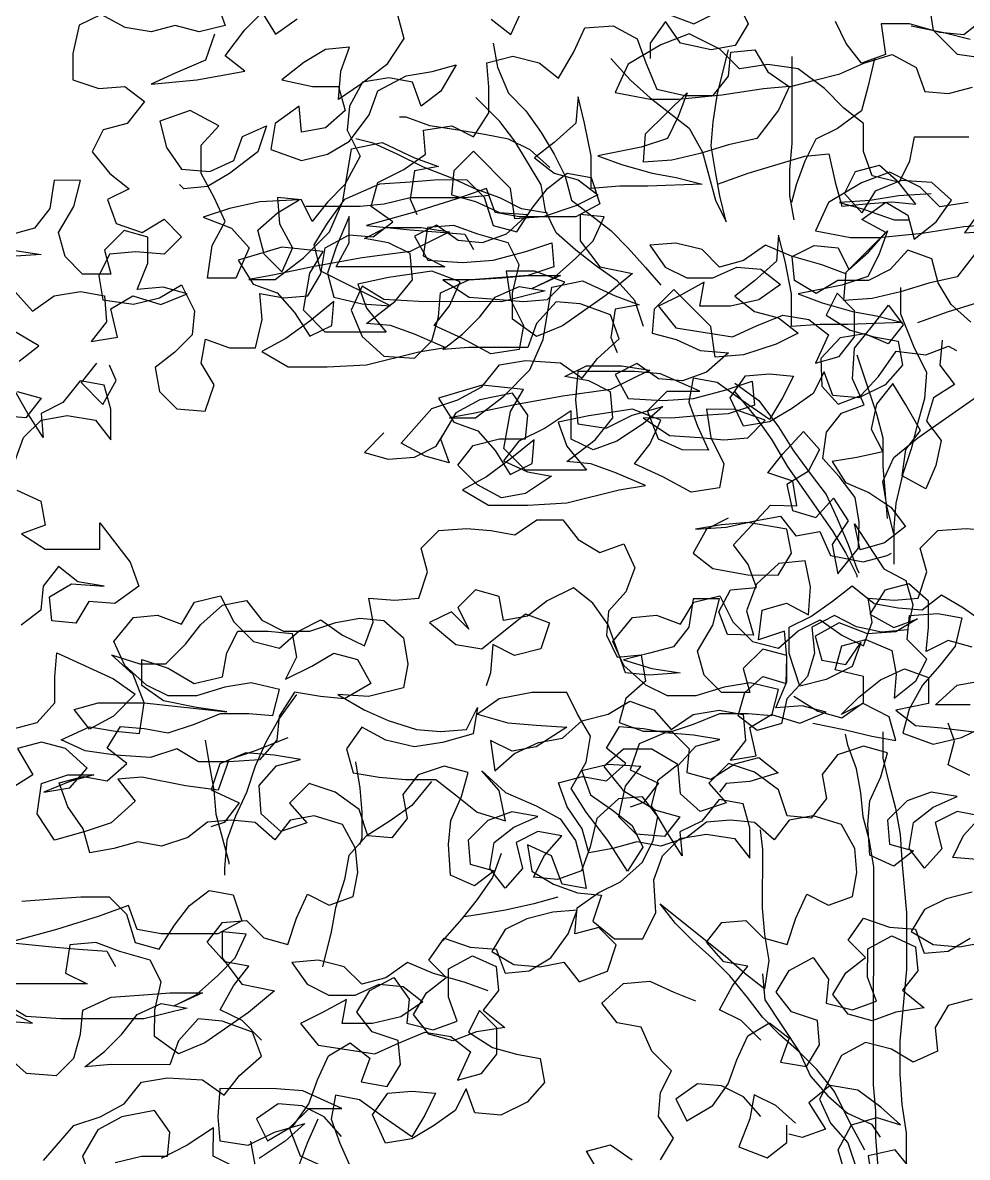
# Model space of a CAD drawing. Header units: inches. Extents: x 350994 to 353538, y 1581369 to 1583842.
# Drawn here: x 351475.996 to 351476.701, y 1583491.827 to 1583492.675 of the extents above; entities that cross this region are included whole.
import ezdxf

# ---------------------------------------------------------------- set-up
doc = ezdxf.new("R2010")
doc.units = ezdxf.units.IN
doc.header["$MEASUREMENT"] = 0
doc.linetypes.add('1', pattern=[0])
doc.layers.add('FOREST', color=96, linetype='Continuous')
doc.layers.add('TREE', color=81, linetype='1')

# ---------------------------------------------------------------- blocks, each defined once
blk = doc.blocks.new('TREE_4')
at = {"color": 94}
for points in [[(-898.2, 7863.3), (-886.6, 7831.5), (-921.3, 7822.9), (-953.1, 7831.6), (-984.9, 7822.9), (-1019.6, 7828.7), (-1051.4, 7846.1), (-1080.3, 7831.7), (-1089.1, 7794.1), (-1089.1, 7759.4), (-1054.4, 7747.8), (-1019.7, 7750.7), (-993.7, 7730.4), (-1016.9, 7701.5), (-1048.7, 7692.9), (-1063.2, 7664), (-1040, 7635), (-1014, 7614.8), (-1043, 7600.4), (-1031.4, 7568.5), (-996.8, 7556.9), (-967.8, 7574.3), (-944.7, 7551.1), (-967.9, 7528), (-1005.4, 7530.9), (-1040.1, 7528.1), (-1054.6, 7499.2), (-1048.9, 7467.4), (-1008.4, 7461.5), (-973.7, 7470.2), (-944.8, 7487.5), (-927.5, 7452.8), (-930.4, 7421), (-953.5, 7397.9), (-979.6, 7377.7), (-973.8, 7345.9), (-950.7, 7322.7), (-913.1, 7319.8), (-901.5, 7354.5), (-918.8, 7383.4), (-913, 7415.2), (-881.2, 7403.6), (-846.5, 7403.6), (-837.8, 7441.1), (-840.7, 7475.8), (-808.9, 7470), (-777.1, 7472.9), (-759.7, 7501.8), (-753.9, 7536.5), (-722.1, 7553.8), (-690.3, 7550.9), (-664.2, 7571.1), (-693.1, 7591.4), (-684.4, 7623.2), (-649.7, 7640.5), (-620.8, 7660.7), (-623.6, 7692.5), (-586.1, 7698.2), (-557.2, 7683.8), (-536.9, 7715.5), (-536.9, 7750.2), (-539.7, 7782), (-505, 7790.7), (-470.3, 7782), (-444.3, 7761.7), (-424.1, 7796.4), (-409.6, 7828.2), (-372, 7831), (-340.2, 7813.7), (-328.7, 7781.9), (-314.2, 7747.1), (-276.7, 7738.4), (-239.1, 7738.4), (-218.8, 7764.4), (-215.9, 7796.2), (-184.1, 7799.1), (-166.8, 7770.1), (-137.9, 7749.9), (-106, 7758.5), (-71.3, 7767.2), (-39.5, 7781.6), (-1.9, 7793.1), (29.9, 7775.7), (41.4, 7743.9), (73.2, 7741), (105, 7749.7)], [(125.3, 7787.2), (84.8, 7793), (53, 7824.9), (47.3, 7862.5), (47.3, 7902.9), (9.8, 7923.2), (-27.8, 7923.3), (-39.4, 7891.5), (-16.3, 7865.4), (21.3, 7882.7), (50.2, 7902.9), (87.8, 7891.3), (116.7, 7876.9)], [(122.4, 7842.2), (93.5, 7819.1), (61.7, 7822), (21.2, 7833.6), (-16.3, 7833.6), (-10.6, 7793.1), (-42.4, 7781.6), (-62.6, 7807.6), (-77.1, 7836.6)], [(-296.8, 7845.4), (-265, 7833.8), (-207.1, 7862.7), (-192.7, 7833.8), (-210.1, 7804.9), (-241.9, 7799.1), (-282.4, 7807.8), (-302.6, 7836.8), (-322.8, 7807.9), (-322.9, 7787.6)], [(-533.9, 7839.9), (-507.9, 7819.6), (-490.5, 7857.2)], [(-658.2, 7845.8), (-649.6, 7814), (-672.7, 7779.3), (-707.4, 7753.3), (-736.4, 7733.1), (-733.4, 7770.7), (-721.9, 7802.5), (-753.7, 7799.6), (-782.6, 7782.3), (-811.5, 7759.2), (-771.1, 7750.5), (-736.4, 7750.4), (-727.7, 7718.6), (-753.8, 7695.5), (-785.6, 7689.8), (-788.4, 7724.4), (-820.3, 7701.3), (-826.1, 7666.7), (-785.6, 7652.2), (-750.9, 7660.8), (-722, 7678.1), (-695.9, 7712.8), (-684.3, 7744.6), (-646.7, 7764.8), (-612, 7770.5), (-580.2, 7779.2), (-600.5, 7744.5), (-626.5, 7724.3), (-638, 7756.1), (-669.8, 7761.9), (-704.5, 7756.2), (-721.9, 7724.4), (-724.8, 7692.6), (-707.5, 7657.9), (-727.8, 7620.3), (-751, 7597.2), (-771.2, 7571.2), (-785.6, 7600.1), (-817.4, 7603), (-814.6, 7568.3), (-797.3, 7536.5), (-811.8, 7504.7), (-834.9, 7527.9), (-843.5, 7559.7), (-817.5, 7582.8), (-788.5, 7600.1), (-840.6, 7597.3), (-881.1, 7588.6), (-915.8, 7577.1), (-878.2, 7562.6), (-855.1, 7536.6), (-872.5, 7496.1), (-910.1, 7496.1), (-904.2, 7539.5), (-886.9, 7571.3), (-901.3, 7603.1), (-918.6, 7634.9), (-918.6, 7672.5), (-895.4, 7698.5), (-933, 7718.8), (-973.5, 7704.4), (-964.8, 7669.7), (-944.6, 7640.7), (-907, 7637.8), (-875.2, 7652.2), (-863.6, 7684), (-831.8, 7698.5), (-843.4, 7663.8), (-881, 7634.9), (-910, 7617.6), (-941.8, 7614.7), (-947.5, 7620.5)], [(-901.1, 7820), (-912.7, 7785.3), (-953.2, 7768), (-985, 7753.5), (-924.3, 7759.3), (-860.7, 7770.8), (-886.7, 7791), (-860.6, 7825.7), (-837.5, 7848.8), (-820.1, 7819.9), (-791.2, 7840.1)], [(-531, 7808.1), (-525.3, 7776.3), (-510.8, 7741.5), (-487.7, 7718.4), (-467.5, 7689.5), (-450.2, 7660.5), (-435.8, 7631.6), (-427.1, 7599.8), (-375.1, 7559.3), (-352, 7536.1), (-328.9, 7510.1), (-308.7, 7486.9)], [(-374.9, 7787.7), (-348.9, 7758.7), (-322.9, 7735.6), (-270.9, 7695.1), (-253.6, 7663.2), (-236.3, 7599.6), (-221.9, 7570.7), (-230.5, 7605.4), (-236.3, 7637.2), (-242, 7671.9), (-239.1, 7703.7), (-233.3, 7741.3), (-218.8, 7799.1)], [(-134.9, 7790.4), (-135, 7674.7), (-138, 7640), (-138, 7605.3), (-132.2, 7573.5)], [(-25.1, 7787.4), (-33.8, 7749.8), (-42.5, 7718), (-74.3, 7694.9), (-103.2, 7680.5), (-117.7, 7651.6), (-129.3, 7619.8), (-135.1, 7596.6)], [(-331.9, 7432), (-343.4, 7466.7), (-366.5, 7492.8), (-395.4, 7513), (-421.4, 7533.3), (-447.4, 7556.4), (-461.8, 7585.4), (-467.6, 7620.1), (-502.2, 7677.9), (-522.4, 7704), (-554.2, 7735.8)], [(-456, 7643.2), (-482, 7666.3), (-510.9, 7680.8), (-542.7, 7686.6), (-577.4, 7692.5), (-615, 7698.3), (-646.8, 7709.9), (-655.4, 7709.9)], [(-458.9, 7582.5), (-493.6, 7588.3), (-522.5, 7602.8), (-554.3, 7614.4), (-586.1, 7628.9), (-623.7, 7643.3), (-658.4, 7660.7), (-690.2, 7675.2), (-713.3, 7681)], [(-1165.9, 7253), (-1154.3, 7284.8), (-1131.1, 7307.9), (-1096.4, 7313.7), (-1058.8, 7307.9), (-1038.6, 7281.8), (-1038.6, 7322.3), (-1047.2, 7354.1), (-1079, 7359.9), (-1102.2, 7331.1), (-1131.1, 7316.6), (-1128.3, 7284.8), (-1148.5, 7316.6), (-1168.7, 7351.4)], [(-1160, 7386), (-1133.9, 7406.3), (-1168.6, 7426.5)], [(-1162.9, 7345.6), (-1131.1, 7336.9), (-1151.4, 7310.9), (-1188.9, 7313.8)], [(-1165.7, 7478.6), (-1142.6, 7452.5), (-1113.6, 7472.7), (-1078.9, 7478.5), (-1047.1, 7472.7), (-1044.3, 7438), (-1064.5, 7412), (-1029.8, 7417.7), (-1038.5, 7455.3), (-1009.5, 7472.6), (-972, 7461), (-937.3, 7475.5), (-969, 7484.2), (-1003.7, 7481.3), (-989.3, 7516), (-989.2, 7550.7), (-1021, 7559.4), (-1047.1, 7533.4), (-1038.4, 7501.6), (-1076, 7501.6), (-1099.1, 7524.8), (-1107.8, 7556.6), (-1087.5, 7591.3), (-1078.8, 7625.9), (-1113.5, 7626), (-1119.3, 7588.4), (-1139.6, 7562.4), (-1171.4, 7553.7)], [(-1168.5, 7533.5), (-1130.9, 7527.7), (-1171.4, 7524.8)], [(32.4, 7437.5), (72.9, 7451.9), (148.1, 7474.9)], [(99.1, 7596.4), (61.5, 7590.7), (35.5, 7616.7), (-5, 7637), (-42.6, 7622.6), (-86, 7596.6), (-103.3, 7559), (-57.1, 7550.3), (-19.5, 7550.3), (38.3, 7556), (93.3, 7564.6), (128, 7567.5)], [(113.5, 7535.7), (84.5, 7498.1), (46.9, 7489.5), (9.3, 7478), (-28.2, 7469.3), (-65.8, 7466.5), (-62.9, 7504), (-7.9, 7558.9), (-19.5, 7527.1), (-34, 7498.2), (-68.7, 7486.7), (-126.5, 7475.2), (-94.8, 7463.6), (-54.3, 7452), (-22.5, 7446.2), (12.2, 7437.5), (-60.1, 7434.7), (-97.7, 7434.7), (-135.3, 7431.8), (-135.2, 7475.2), (-143.9, 7518.6), (-152.5, 7553.3), (-155.4, 7518.6), (-184.4, 7492.6), (-210.4, 7472.4), (-184.4, 7452.1), (-152.6, 7443.4), (-126.6, 7423.1), (-155.5, 7408.7), (-198.9, 7394.3), (-236.5, 7391.4), (-242.2, 7431.9), (-291.3, 7481.1), (-317.4, 7455.1), (-320.3, 7423.3), (-288.5, 7414.6), (-256.7, 7400.1), (-219.1, 7397.2), (-248.1, 7371.2), (-279.9, 7359.7), (-311.7, 7362.6), (-340.6, 7382.9), (-369.5, 7368.4), (-352.2, 7336.6), (-305.9, 7333.7), (-265.5, 7336.5), (-222.1, 7348.1), (-187.4, 7359.6), (-184.5, 7327.8), (-219.2, 7316.3), (-259.7, 7313.4), (-294.4, 7310.5), (-332, 7310.6), (-297.3, 7287.4), (-256.8, 7284.5), (-225, 7281.6), (-193.2, 7284.4), (-170.1, 7307.5), (-210.5, 7322), (-248.1, 7322.1), (-242.4, 7284.5), (-225.1, 7249.8), (-230.9, 7218), (-268.5, 7212.2), (-306, 7232.5), (-343.6, 7249.9), (-323.3, 7275.9), (-308.9, 7307.7), (-346.4, 7322.2), (-404.3, 7313.5), (-444.7, 7304.9), (-433.2, 7273.1), (-407.2, 7241.3), (-488.2, 7241.3), (-517.1, 7270.3), (-508.3, 7319.4), (-491, 7348.3), (-545.9, 7354.1), (-603.7, 7336.8), (-583.5, 7305), (-551.7, 7293.4), (-528.6, 7267.4), (-508.4, 7235.6), (-479.5, 7250), (-476.6, 7281.8), (-508.4, 7255.8), (-540.2, 7232.7), (-572, 7215.4), (-537.4, 7195.1), (-485.3, 7195.1), (-433.3, 7197.9), (-363.9, 7215.2), (-329.2, 7220.9), (-369.6, 7238.3), (-401.4, 7249.9), (-433.2, 7252.8), (-395.6, 7281.7), (-372.5, 7310.6), (-375.3, 7345.3), (-404.2, 7359.8), (-436, 7365.6), (-407.1, 7380), (-360.8, 7380), (-323.2, 7374.2), (-375.3, 7348.2), (-438.9, 7339.6), (-502.5, 7328.1), (-557.5, 7316.6), (-589.3, 7310.8), (-554.6, 7310.8), (-517, 7339.7), (-482.3, 7374.3), (-464.9, 7414.8), (-453.3, 7484.2), (-412.8, 7492.8), (-369.4, 7472.5), (-337.6, 7460.9), (-369.4, 7455.2), (-375.2, 7417.6), (-366.6, 7397.3)], [(-537, 7605.7), (-568.8, 7602.8), (-641.1, 7602.9), (-675.8, 7594.2), (-707.6, 7591.4), (-779.9, 7591.4)], [(49.9, 7608), (6.6, 7605.2), (-31, 7599.4), (-71.5, 7596.6), (-39.7, 7587.9), (0.8, 7573.4), (21, 7573.4)], [(9.4, 7483.7), (9.3, 7449), (26.6, 7405.7), (43.9, 7370.9), (41, 7336.3), (32.3, 7304.5), (23.6, 7269.8), (12, 7235.1), (3.3, 7197.5), (0.4, 7165.7), (0.3, 7116.6)], [(-48.6, 7394.2), (-22.6, 7316.1), (-14, 7284.3), (-14, 7246.7), (-11.1, 7209.1), (-8.3, 7177.3)], [(0.4, 7157), (-8.3, 7191.7), (-14, 7226.4), (0.5, 7258.2), (32.3, 7284.2), (119.1, 7344.9), (142.3, 7379.5), (153.8, 7399.8)], [(-1057.6, 7383.5), (-1077.9, 7357.5), (-1049, 7328.6), (-1031.6, 7360.4), (-1040.3, 7380.6)], [(-210.5, 7356.7), (-178.7, 7333.6), (-152.7, 7298.8), (-132.5, 7267), (-109.4, 7235.2), (-89.2, 7209.2), (-74.8, 7177.3), (-60.3, 7142.6), (-48.8, 7110.8), (-45.9, 7105)], [(-210.5, 7345.2), (-181.6, 7310.4), (-161.4, 7281.5), (-141.2, 7246.8), (-80.6, 7160), (-63.3, 7131.1), (-48.8, 7102.1), (-48.8, 7099.3)], [(-676.1, 7290.7), (-702.1, 7264.7), (-670.3, 7256), (-635.6, 7258.8), (-606.7, 7273.2), (-598, 7287.7)], [(-1458, 7090.7), (-1414.6, 7082), (-1379.9, 7073.3)], [(-1163, 7214.8), (-1131.2, 7200.3), (-1125.4, 7168.5), (-1157.2, 7157), (-1125.4, 7136.7), (-1053.2, 7136.6), (-1053.1, 7171.3), (-1012.7, 7119.2), (-1001.2, 7087.4), (-1033, 7064.3), (-1067.7, 7067.2), (-1085.1, 7038.3), (-1116.9, 7041.3), (-1119.7, 7073.1), (-1090.8, 7090.4), (-1047.4, 7087.5), (-1082.1, 7093.3), (-1108.1, 7113.5), (-1128.4, 7087.5), (-1131.3, 7055.7), (-1157.3, 7035.5)], [(-219.3, 7177.5), (-248.3, 7163), (-265.6, 7131.3), (-239.6, 7111), (-193.4, 7102.3), (-152.9, 7102.2), (-135.5, 7131.1), (-141.3, 7162.9), (-193.3, 7171.7), (-228, 7168.8), (-262.7, 7163.1), (-222.2, 7165.9), (-181.8, 7174.5), (-149.9, 7180.3), (-129.7, 7154.3), (-97.9, 7160), (-83.5, 7128.2), (-40.1, 7119.5), (-8.3, 7128.1), (-2.5, 7131)], [(-803.6, 6886), (-847, 6868.7), (-881.7, 6857.1), (-896.2, 6816.7), (-939.6, 6822.5), (-997.4, 6834.1), (-1029.2, 6831.3), (-1006.1, 6802.3), (-1037.9, 6773.4), (-1072.7, 6761.9), (-1113.1, 6750.4), (-1136.2, 6785.1), (-1130.4, 6825.6), (-1095.7, 6837.1), (-1061, 6837.1), (-1092.8, 6828.4), (-1127.5, 6814), (-1092.8, 6819.8), (-1069.7, 6845.8), (-1098.6, 6871.8), (-1130.4, 6880.5), (-1162.2, 6871.9), (-1142, 6837.1), (-1182.5, 6811.2)], [(-1167.9, 6897.9), (-1136.1, 6906.5), (-1113, 6932.5), (-1112.9, 6967.2), (-1110, 6999), (-1078.2, 6984.5), (-1034.9, 6964.3), (-1006, 6944), (-1034.9, 6915.1), (-1066.7, 6897.8), (-1087, 6923.8), (-1055.1, 6932.5), (-994.4, 6932.4), (-884.6, 6920.8), (-925, 6926.6), (-968.4, 6935.3), (-997.3, 6955.6), (-997.3, 6990.2), (-962.6, 6978.7), (-927.9, 6958.4), (-890.3, 6967), (-884.5, 6998.8), (-870, 7027.7), (-829.5, 7027.7), (-797.7, 7024.8), (-792, 6993), (-806.5, 6964.1), (-771.8, 6981.4), (-742.8, 6998.7), (-711, 6990), (-693.7, 6958.2), (-728.4, 6938), (-760.2, 6940.9), (-794.9, 6946.7), (-815.2, 6914.9), (-818.1, 6883.1), (-841.3, 6857.1), (-881.7, 6854.3), (-922.2, 6854.3), (-951.1, 6871.7), (-985.8, 6860.1), (-1032.1, 6863.1), (-1072.6, 6868.9), (-1104.3, 6883.4), (-1066.7, 6900.7), (-1032.1, 6894.9), (-1000.3, 6891.9), (-994.4, 6932.4), (-1008.9, 6970), (-1037.7, 6996.1), (-1000.2, 6984.5), (-965.5, 6984.4), (-939.4, 7010.4), (-919.2, 7036.4), (-890.2, 7062.4), (-858.4, 7068.2), (-838.2, 7042.1), (-809.3, 7027.7), (-774.6, 7027.6), (-739.9, 7039.2), (-708.1, 7044.9), (-676.3, 7042), (-650.3, 7018.8), (-644.5, 6984.1), (-650.3, 6952.3), (-696.6, 6940.8), (-737.1, 6943.8), (-702.4, 6923.5), (-670.6, 6909), (-633.1, 6897.4), (-601.2, 6894.5), (-566.6, 6897.3), (-552.1, 6926.2), (-557.9, 6891.5), (-598.4, 6880), (-636, 6874.3), (-673.5, 6883), (-705.3, 6900.4), (-725.6, 6871.5), (-717, 6839.6), (-682.3, 6833.8), (-647.6, 6830.9), (-607.1, 6830.9), (-581.1, 6810.6), (-552.2, 6787.5), (-514.6, 6775.9), (-523.3, 6816.3), (-546.4, 6842.4), (-514.6, 6813.4), (-474.1, 6796.1), (-442.3, 6778.7), (-422.1, 6749.7), (-413.5, 6717.9), (-407.7, 6686.1), (-439.5, 6691.9), (-453.9, 6729.5), (-485.7, 6744), (-480, 6709.3), (-451.1, 6691.9), (-419.3, 6680.4), (-387.5, 6677.4), (-399.1, 6642.7), (-370.2, 6619.6), (-332.6, 6619.6), (-315.2, 6654.2), (-318.1, 6697.6), (-306.5, 6729.4), (-283.3, 6752.5), (-248.6, 6758.3), (-211.1, 6752.4), (-190.8, 6726.4), (-190.8, 6766.9), (-199.4, 6798.7), (-231.2, 6804.5), (-254.4, 6775.6), (-283.3, 6761.2), (-280.5, 6729.4), (-300.7, 6761.2), (-320.9, 6795.9), (-312.2, 6830.6), (-286.1, 6850.8), (-320.8, 6871.1), (-358.4, 6871.1), (-384.4, 6848), (-358.5, 6816.2), (-315.1, 6790.1), (-283.3, 6781.4), (-303.6, 6755.4), (-341.2, 6758.3), (-364.3, 6781.5), (-355.6, 6822), (-335.3, 6848), (-378.7, 6850.9), (-413.4, 6842.3), (-401.8, 6810.4), (-372.9, 6790.2), (-346.9, 6769.9), (-332.5, 6741), (-352.8, 6709.2), (-378.8, 6749.7), (-407.6, 6787.3), (-427.8, 6819.1), (-407.6, 6853.8), (-401.8, 6888.5), (-419.1, 6917.4), (-433.5, 6946.4), (-479.8, 6946.4), (-523.1, 6937.8), (-552.1, 6917.6), (-511.6, 6906), (-474, 6903), (-433.5, 6900.1), (-474.1, 6874.1), (-505.9, 6868.4), (-534.8, 6882.8), (-529, 6842.4), (-503, 6865.5), (-471.2, 6879.9), (-439.3, 6885.7), (-413.3, 6908.8), (-378.6, 6917.4), (-349.7, 6934.7), (-317.9, 6923.1), (-294.8, 6897.1), (-265.8, 6917.3), (-231.1, 6923), (-199.3, 6917.2), (-196.5, 6882.5), (-216.7, 6856.5), (-182, 6862.3), (-190.7, 6899.9), (-161.8, 6917.2), (-124.2, 6905.6), (-89.5, 6920), (-121.3, 6928.7), (-156, 6925.9), (-141.5, 6960.6), (-141.4, 6995.2), (-173.2, 7004), (-199.3, 6978), (-190.6, 6946.1), (-228.2, 6946.2), (-251.3, 6969.3), (-260, 7001.1), (-239.7, 7035.8), (-231, 7070.5), (-265.7, 7070.5), (-271.5, 7033), (-291.8, 7007), (-323.6, 6998.3), (-358.3, 6989.7), (-320.7, 6978.1), (-283.1, 6972.2), (-323.6, 6969.4), (-355.4, 6972.3), (-378.5, 7035.9), (-398.7, 7064.9), (-424.7, 7085.1), (-459.4, 7067.8), (-485.5, 7047.6), (-517.3, 7041.9), (-523, 7073.7), (-554.8, 7082.4), (-578, 7059.3), (-563.5, 7030.3), (-586.6, 7053.5), (-615.6, 7039.1), (-580.9, 7010.1), (-546.2, 7004.3), (-488.3, 7050.5), (-456.6, 7038.9), (-468.1, 7004.2), (-502.9, 6995.6), (-531.8, 7010.1), (-534.7, 6972.5), (-540.5, 6955.1)], [(-106.8, 6905.6), (-63.5, 6896.9), (-28.8, 6888.2), (3, 6882.4), (-5.6, 6914.2), (-40.3, 6931.5), (-69.2, 6917.1), (-46.1, 6940.2), (-17.1, 6963.3), (14.7, 6977.8), (46.5, 6966.2), (46.4, 6931.5), (3.1, 6922.8), (29.1, 6902.6), (63.8, 6899.6), (110, 6893.8)], [(104.3, 7006.6), (72.5, 7015.3), (43.6, 7000.9), (46.5, 7032.7), (46.6, 7067.4), (20.6, 7090.5), (-11.3, 7081.9), (-31.5, 7050.1), (0.3, 7032.7), (32.1, 7044.2), (3.2, 7026.9), (-34.4, 7024.1), (-72, 7038.6), (-103.8, 7021.2), (-95.2, 6989.4), (-63.4, 6983.6), (-43.1, 7012.5), (-54.7, 6980.7), (-89.4, 6963.4), (-124.1, 6954.8), (-138.5, 6998.1), (-138.5, 7032.8), (-109.6, 7047.3), (-80.7, 7067.5), (-54.6, 7087.7), (-25.7, 7064.5), (6.1, 7058.7), (37.9, 7055.8), (63.9, 7076), (92.8, 7058.6), (121.7, 7038.4)], [(101.3, 6836), (72.4, 6850.5), (81.1, 6882.3), (72.4, 6905.4)], [(-792, 6943.8), (-815.2, 6912), (-832.6, 6880.2), (-847.1, 6848.4), (-858.6, 6813.8), (-873.1, 6782), (-884.7, 6750.2), (-887.7, 6712.6), (-887.7, 6703.9)], [(-1544.7, 6761.9), (-1576.5, 6773.5), (-1617, 6785.1), (-1651.6, 6799.6), (-1680.6, 6779.4), (-1712.4, 6770.8), (-1735.5, 6793.9), (-1770.2, 6802.6), (-1804.9, 6799.8), (-1784.7, 6770.8), (-1755.8, 6756.4), (-1721.1, 6756.3), (-1689.3, 6770.8), (-1657.5, 6767.8), (-1631.5, 6747.6), (-1660.4, 6727.4), (-1698, 6718.7), (-1738.5, 6718.8), (-1732.6, 6750.6), (-1764.5, 6733.2), (-1793.4, 6718.8), (-1770.3, 6689.9), (-1695.1, 6678.2), (-1663.3, 6692.7), (-1628.6, 6707.1), (-1593.9, 6701.3), (-1567.9, 6681), (-1585.3, 6643.4), (-1553.5, 6652.1), (-1533.2, 6678.1), (-1533.2, 6712.8), (-1556.3, 6735.9), (-1570.8, 6707), (-1539, 6686.8), (-1507.2, 6678.1), (-1475.4, 6672.3), (-1469.6, 6640.4), (-1492.8, 6614.4), (-1527.5, 6597.1), (-1562.2, 6600.1), (-1573.7, 6631.9), (-1588.2, 6603), (-1617.1, 6582.8), (-1646.1, 6565.4), (-1680.8, 6559.7), (-1698.1, 6597.3), (-1677.8, 6626.2), (-1646, 6629), (-1614.2, 6626.1), (-1628.7, 6597.2), (-1646.1, 6568.3), (-1683.6, 6594.4), (-1715.4, 6617.5), (-1747.2, 6623.4), (-1753, 6591.6), (-1741.5, 6559.7), (-1727.1, 6527.9), (-1761.8, 6528), (-1793.6, 6542.4), (-1808, 6580), (-1781.9, 6606), (-1738.6, 6606), (-1790.6, 6629.2), (-1825.3, 6632.1), (-1900.5, 6632.2), (-1903.4, 6594.6), (-1900.5, 6562.8), (-1862.9, 6557), (-1828.2, 6574.3), (-1787.7, 6585.8), (-1813.8, 6562.7), (-1848.5, 6539.6), (-1880.3, 6528.1), (-1909.2, 6542.5), (-1909.2, 6580.1), (-1943.9, 6557), (-1978.6, 6539.7), (-1998.9, 6513.7), (-1967.1, 6499.2), (-1935.3, 6493.4), (-1970, 6470.3), (-2001.8, 6464.6), (-2033.6, 6481.9), (-2059.6, 6508), (-2039.3, 6534), (-2004.6, 6542.6), (-1969.9, 6542.6), (-1967, 6574.4), (-1987.2, 6603.3), (-2030.6, 6594.7), (-2062.4, 6577.4), (-2082.7, 6542.7), (-2071.1, 6510.9), (-2102.9, 6519.6), (-2134.7, 6537), (-2094.2, 6583.2), (-2059.5, 6594.7), (-2027.7, 6612), (-2004.5, 6640.9), (-1969.8, 6646.7), (-1923.6, 6643.8), (-1894.7, 6623.5), (-1874.4, 6649.5), (-1845.5, 6675.5), (-1857, 6707.3), (-1897.5, 6721.8), (-1929.3, 6724.7), (-1955.3, 6695.8), (-1966.9, 6664), (-2045, 6664.1), (-2079.7, 6661.2), (-2053.6, 6681.5), (-2030.5, 6704.6), (-2010.2, 6730.6), (-1978.4, 6745), (-1943.7, 6739.2), (-2001.6, 6724.8), (-2111.4, 6724.9), (-2157.7, 6727.8), (-2186.6, 6745.2), (-2201.1, 6713.4), (-2186.6, 6678.7), (-2157.8, 6652.6), (-2117.3, 6649.7), (-2094.1, 6672.8), (-2085.4, 6704.6), (-2082.5, 6736.4), (-2044.9, 6753.7), (-2001.5, 6756.6), (-1966.8, 6759.4), (-1923.5, 6759.4), (-1961.1, 6742.1), (-1932.1, 6756.5), (-1903.2, 6782.5), (-1880.1, 6805.6), (-1865.6, 6837.4), (-1897.4, 6840.3), (-1897.4, 6805.6), (-1871.4, 6770.9), (-1828, 6762.2), (-1862.8, 6733.3), (-1920.6, 6692.9), (-1955.3, 6678.5), (-1987.1, 6701.6), (-1987.1, 6736.3), (-1978.4, 6773.9), (-1992.8, 6802.8), (-2033.3, 6814.4), (-2065.1, 6826), (-2099.8, 6823.2), (-2105.6, 6785.6), (-2076.7, 6771.1), (-2221.3, 6771.2), (-2203.9, 6803), (-2203.8, 6837.7), (-2221.2, 6797.3), (-2232.8, 6762.6), (-2224.2, 6730.8), (-2186.6, 6722.1), (-2149, 6719.1), (-2241.5, 6765.5), (-2250.1, 6800.2), (-2232.8, 6829.1), (-2209.6, 6860.9), (-2163.3, 6881.1), (-2122.9, 6883.9), (-2085.3, 6886.8), (-2047.7, 6886.7), (-2024.6, 6863.6), (-2013, 6826), (-1981.2, 6817.3), (-1961, 6849.1), (-1940.7, 6875.1), (-1914.7, 6895.3), (-1882.9, 6889.5), (-1871.3, 6854.8), (-1903.2, 6837.4), (-1978.3, 6837.5), (-2010.1, 6843.3), (-2021.7, 6875.1), (-2062.2, 6860.7), (-2117.1, 6843.4), (-2180.7, 6826.1), (-2122.9, 6820.3), (-2088.2, 6817.4), (-2050.6, 6814.5), (-2039.1, 6794.2)], [(-913.5, 6883.2), (-907.8, 6851.4), (-902, 6816.7), (-899.2, 6784.9), (-881.9, 6721.3), (-881.9, 6718.4)], [(13.8, 6015), (13.8, 6055.4), (-0.6, 6090.1), (-9.2, 6185.6), (-9.2, 6220.3), (-14.9, 6255), (-20.7, 6286.8), (-20.6, 6321.5), (-23.5, 6356.2), (-23.5, 6390.9), (-26.3, 6425.6), (-26, 6714.7), (-31.8, 6749.4), (-40.4, 6781.2), (-43.3, 6813), (-49.1, 6844.8), (-60.6, 6876.6), (-63.5, 6891.1)], [(-14.3, 6893.9), (-14.3, 6859.2), (-5.7, 6824.5), (2.9, 6792.7), (8.7, 6758), (11.5, 6717.5), (17.3, 6653.9), (17.2, 6578.8), (8.4, 6483.4), (8.4, 6440), (11.3, 6399.5), (17, 6361.9), (16.9, 6220.2), (34.1, 6124.8), (37, 6093), (42.7, 6058.3), (48.5, 6026.5), (60, 6000.5)], [(-714, 6854.1), (-708.3, 6819.4), (-705.4, 6787.6), (-705.5, 6752.9), (-708.4, 6744.2)], [(-612.9, 6828), (-638.9, 6796.2), (-667.9, 6776), (-699.7, 6755.8), (-722.8, 6729.8), (-728.6, 6698), (-740.2, 6660.4), (-746.1, 6628.6), (-757.7, 6582.4)], [(-38, 6338.8), (-58.2, 6376.4), (-78.4, 6416.9), (-101.5, 6445.9), (-124.6, 6469), (-150.6, 6492.2), (-173.7, 6515.3), (-193.9, 6541.4), (-217, 6570.3), (-240.1, 6593.4), (-266.1, 6616.6), (-289.2, 6639.8), (-309.4, 6665.8), (-222.8, 6596.3), (-196.8, 6573.2), (-170.8, 6552.9), (-164.9, 6590.5), (-170.7, 6625.2), (-173.6, 6659.9), (-173.5, 6738), (-176.3, 6764)], [(-520.4, 6732.5), (-532, 6700.7), (-552.3, 6671.8), (-572.6, 6645.8), (-595.7, 6619.8), (-598.6, 6616.9)], [(-538, 6550.4), (-569.7, 6561.9), (-610.2, 6573.5), (-644.9, 6588), (-673.8, 6567.8), (-705.6, 6559.2), (-728.8, 6582.3), (-763.4, 6591), (-798.1, 6588.2), (-777.9, 6559.2), (-749, 6544.8), (-714.3, 6544.7), (-682.5, 6559.2), (-650.7, 6556.2), (-624.7, 6536), (-653.6, 6515.8), (-691.2, 6507.1), (-731.7, 6507.2), (-725.9, 6539), (-757.7, 6521.6), (-786.6, 6507.2), (-763.5, 6478.3), (-688.4, 6466.6), (-656.6, 6481.1), (-621.9, 6495.5), (-587.2, 6489.7), (-561.2, 6469.4), (-578.5, 6431.8), (-546.7, 6440.5), (-526.5, 6466.5), (-526.4, 6501.2), (-549.5, 6524.3), (-564, 6495.4), (-532.2, 6475.2), (-500.4, 6466.5), (-468.6, 6460.7), (-462.9, 6428.8), (-486, 6402.8), (-520.8, 6385.5), (-555.5, 6388.5), (-567, 6420.3), (-581.5, 6391.4), (-610.4, 6371.2), (-639.3, 6353.8), (-674, 6348.1), (-691.3, 6385.7), (-671.1, 6414.6), (-639.3, 6417.4), (-607.5, 6414.5), (-622, 6385.6), (-639.3, 6356.7), (-676.9, 6382.8), (-708.7, 6405.9), (-740.5, 6411.8), (-746.3, 6380), (-734.7, 6348.1), (-720.3, 6316.3)], [(-755, 6316.4), (-786.8, 6330.8), (-801.2, 6368.4), (-775.2, 6394.4), (-731.8, 6394.4), (-783.8, 6417.6), (-818.5, 6420.5), (-893.7, 6420.6), (-896.6, 6383), (-893.8, 6351.2), (-856.2, 6345.4), (-821.5, 6362.7), (-781, 6374.2), (-807, 6351.1), (-841.7, 6328)], [(-873.6, 6316.5), (-902.5, 6330.9), (-902.4, 6368.5), (-937.1, 6345.4), (-971.9, 6328.1)], [(-1032.6, 6322.4), (-997.9, 6331), (-963.2, 6331), (-960.3, 6362.8), (-980.5, 6391.7), (-1023.8, 6383.1), (-1055.7, 6365.8), (-1075.9, 6331.1), (-1064.4, 6299.3)], [(-1128, 6325.4), (-1087.5, 6371.6), (-1052.8, 6383.1), (-1020.9, 6400.4), (-997.8, 6429.3), (-963.1, 6435.1), (-916.8, 6432.2), (-887.9, 6411.9), (-867.7, 6437.9), (-838.7, 6463.9), (-850.3, 6495.7), (-890.7, 6510.2), (-922.5, 6513.1), (-948.6, 6484.2), (-960.2, 6452.4), (-1038.2, 6452.5), (-1072.9, 6449.6), (-1046.9, 6469.9), (-1023.7, 6493), (-1003.5, 6519), (-971.7, 6533.4), (-937, 6527.6), (-994.8, 6513.2), (-1104.7, 6513.3), (-1150.9, 6516.2), (-1179.8, 6533.6)], [(-1179.9, 6467.1), (-1151, 6441), (-1110.5, 6438.1), (-1087.4, 6461.2), (-1078.7, 6493), (-1075.8, 6524.8), (-1038.2, 6542.1), (-994.8, 6545), (-960.1, 6547.8), (-916.7, 6547.8), (-954.3, 6530.5), (-925.4, 6544.9), (-896.5, 6570.9), (-873.3, 6594), (-858.8, 6625.8), (-890.6, 6628.7), (-890.7, 6594), (-864.7, 6559.3), (-821.3, 6550.6), (-856, 6521.7), (-913.9, 6481.3), (-948.6, 6466.9), (-980.4, 6490), (-980.3, 6524.7), (-971.6, 6562.3), (-986.1, 6591.2), (-1026.5, 6602.8), (-1058.3, 6614.4), (-1093, 6611.6), (-1098.8, 6574), (-1069.9, 6559.5), (-1214.5, 6559.6)], [(-1179.9, 6510.5), (-1142.3, 6507.5), (-1234.8, 6553.9)], [(-1156.6, 6669.5), (-1116.1, 6672.3), (-1078.5, 6675.2), (-1040.9, 6675.1), (-1017.8, 6652), (-1006.3, 6614.4), (-974.5, 6605.7), (-954.2, 6637.5), (-934, 6663.5), (-907.9, 6683.7), (-876.1, 6677.9), (-864.6, 6643.2), (-896.4, 6625.9), (-971.6, 6625.9), (-1003.4, 6631.7), (-1014.9, 6663.5), (-1055.4, 6649.1), (-1110.4, 6631.8), (-1174, 6614.5), (-1116.2, 6608.7), (-1081.5, 6605.8), (-1043.9, 6602.9), (-1032.3, 6582.6)], [(-445.3, 6674.6), (-477.1, 6665.9), (-514.7, 6657.3), (-549.4, 6651.6), (-569.7, 6648.7)], [(-173.6, 6573.1), (-170.8, 6538.5), (-124.6, 6469), (-110.1, 6437.2), (-87, 6411.2), (-61, 6388), (-29.2, 6373.5), (-17.7, 6356.2)], [(-2320, 5744.7), (-2346, 5770.7), (-2374.9, 5785.2), (-2357.5, 5817), (-2337.2, 5843), (-2369, 5848.8), (-2392.1, 5874.9), (-2371.9, 5900.9), (-2340.1, 5903.7), (-2316.9, 5880.6), (-2285.1, 5871.9), (-2273.6, 5906.6), (-2259.1, 5938.4), (-2230.2, 5923.9), (-2198.4, 5935.4), (-2192.5, 5967.2), (-2195.4, 5999), (-2212.7, 6030.8), (-2250.3, 6042.4), (-2282.1, 6036.7), (-2302.4, 6010.7), (-2328.4, 6033.8), (-2360.2, 6036.8), (-2392, 6033.9), (-2418, 6013.7), (-2452.7, 6002.2), (-2484.5, 6008), (-2516.3, 5999.3), (-2548.1, 5993.6), (-2556.8, 6025.4), (-2577, 6054.3), (-2588.5, 6086.1), (-2556.7, 6094.8), (-2524.9, 6089), (-2498.9, 6112.1), (-2524.9, 6132.3), (-2507.5, 6161.2), (-2475.7, 6158.3), (-2443.9, 6152.5), (-2409.2, 6164), (-2374.5, 6178.4), (-2336.9, 6178.4), (-2305.1, 6175.5), (-2296.4, 6210.2), (-2334, 6218.9), (-2368.7, 6213.1), (-2406.3, 6201.6), (-2443.9, 6201.6), (-2472.8, 6216.1), (-2501.7, 6242.2), (-2516.1, 6274), (-2490, 6305.8), (-2458.2, 6308.6), (-2426.4, 6297), (-2409.1, 6325.9), (-2374.4, 6334.6), (-2357, 6299.9), (-2331, 6273.8), (-2296.4, 6265.1), (-2270.3, 6288.2), (-2241.4, 6302.7), (-2212.5, 6282.4), (-2183.6, 6267.9), (-2172, 6299.7), (-2177.7, 6331.5), (-2143.1, 6328.6), (-2111.2, 6331.4), (-2099.7, 6366.1), (-2108.3, 6397.9), (-2085.1, 6421.1), (-2047.6, 6423.9), (-2015.8, 6421), (-1984, 6415.2), (-1955, 6435.4), (-1920.3, 6435.4), (-1900.1, 6409.3), (-1871.2, 6391.9), (-1839.4, 6403.5), (-1825, 6371.7), (-1836.6, 6339.9), (-1859.7, 6313.9), (-1862.6, 6282.1), (-1848.2, 6253.1), (-1816.4, 6256), (-1810.7, 6221.3), (-1836.7, 6198.2), (-1845.4, 6166.4), (-1813.6, 6154.8), (-1776, 6154.8), (-1752.9, 6131.6), (-1755.8, 6099.8), (-1724, 6091.1), (-1692.2, 6111.3), (-1660.4, 6120), (-1634.4, 6099.7), (-1672, 6088.2), (-1703.8, 6085.3), (-1712.5, 6073.8)], [(-1657.6, 5744.7), (-1683.6, 5770.7), (-1712.5, 5785.2), (-1695.1, 5817), (-1674.9, 5843), (-1706.7, 5848.8), (-1729.8, 5874.9), (-1709.5, 5900.9), (-1677.7, 5903.7), (-1654.6, 5880.6), (-1622.8, 5871.9), (-1611.2, 5906.6), (-1596.7, 5938.4), (-1567.8, 5923.9), (-1536, 5935.4), (-1530.2, 5967.2), (-1533.1, 5999), (-1550.4, 6030.8), (-1588, 6042.4), (-1619.8, 6036.7), (-1640, 6010.7), (-1666, 6033.8), (-1697.8, 6036.8), (-1729.6, 6033.9), (-1755.7, 6013.7), (-1790.4, 6002.2), (-1822.2, 6008), (-1854, 5999.3), (-1885.8, 5993.6), (-1894.5, 6025.4), (-1914.7, 6054.3), (-1926.2, 6086.1), (-1894.4, 6094.8), (-1862.6, 6089), (-1836.6, 6112.1), (-1862.6, 6132.3), (-1845.2, 6161.2), (-1813.4, 6158.3), (-1781.6, 6152.5), (-1746.9, 6164), (-1712.2, 6178.4), (-1674.6, 6178.4), (-1642.8, 6175.5), (-1634.1, 6210.2), (-1671.6, 6218.9), (-1706.4, 6213.1), (-1743.9, 6201.6), (-1781.5, 6201.6), (-1810.4, 6216.1), (-1839.3, 6242.2), (-1853.8, 6274), (-1827.7, 6305.8), (-1795.9, 6308.6), (-1764.1, 6297), (-1746.7, 6325.9), (-1712, 6334.6), (-1694.7, 6299.9), (-1668.7, 6273.8), (-1634, 6265.1), (-1608, 6288.2), (-1579.1, 6302.7), (-1550.2, 6282.4), (-1521.3, 6267.9), (-1509.7, 6299.7), (-1515.4, 6331.5), (-1480.7, 6328.6), (-1448.9, 6331.4), (-1437.3, 6366.1), (-1446, 6397.9), (-1422.8, 6421.1), (-1385.2, 6423.9), (-1353.4, 6421)], [(-763.6, 6380), (-778.1, 6348.2), (-789.7, 6316.4), (-807.1, 6284.6), (-810, 6252.8), (-798.5, 6189.2), (-784.1, 6160.3), (-775.4, 6128.4), (-761, 6096.6), (-735.1, 6001.2), (-729.3, 5969.4), (-720.7, 5937.6), (-706.2, 5908.6), (-700.5, 5888.4)], [(-1613.8, 6201.5), (-1582.1, 6181.2), (-1550.3, 6172.5), (-1521.3, 6192.7), (-1521.3, 6227.4), (-1558.9, 6236.1), (-1550.2, 6267.9), (-1518.4, 6276.6), (-1483.7, 6262.1), (-1477.9, 6230.3), (-1480.8, 6198.5), (-1451.9, 6221.6), (-1437.4, 6250.5), (-1463.4, 6276.5), (-1460.5, 6308.3), (-1422.9, 6311.2), (-1391.1, 6305.4), (-1399.8, 6267.8), (-1420.1, 6241.8), (-1443.2, 6215.8), (-1460.6, 6184), (-1469.3, 6152.2), (-1428.9, 6137.7), (-1391.3, 6146.4), (-1362.3, 6160.8)], [(-1379.7, 6189.7), (-1425.9, 6189.8), (-1397, 6215.7), (-1365.2, 6221.5)], [(-853.3, 6351.1), (-847.5, 6319.3), (-836, 6287.5), (-824.5, 6218.1), (-813, 6154.5)], [(-1657.7, 5643.5), (-1680.8, 5669.6), (-1709.7, 5684), (-1741.5, 5687), (-1770.5, 5666.7), (-1756, 5637.8), (-1721.3, 5658), (-1701, 5686.9), (-1689.5, 5718.7), (-1675, 5750.5), (-1646, 5767.8), (-1620, 5747.6), (-1631.6, 5715.8), (-1596.9, 5710), (-1579.6, 5738.8), (-1582.4, 5770.7), (-1617.1, 5782.3), (-1637.3, 5808.3), (-1620, 5837.2), (-1588.1, 5854.5), (-1567.9, 5825.6), (-1570.8, 5793.8), (-1536.2, 5785.1), (-1504.3, 5796.6), (-1515.9, 5828.4), (-1515.8, 5866), (-1484, 5883.3), (-1452.2, 5868.8), (-1449.4, 5837), (-1469.6, 5811), (-1440.7, 5787.9), (-1478.3, 5782.1), (-1510.1, 5770.6), (-1541.9, 5779.3), (-1562.2, 5805.3), (-1544.8, 5834.2), (-1518.7, 5854.4), (-1541.9, 5877.6), (-1521.6, 5906.5), (-1486.9, 5894.9), (-1452.2, 5892), (-1440.7, 5860.2), (-1408.9, 5863), (-1379.9, 5880.3)], [(-1377, 5941.1), (-1411.7, 5932.4), (-1440.6, 5918), (-1458, 5889.1), (-1429.1, 5871.7), (-1394.4, 5868.8), (-1362.6, 5874.5)], [(-1371.2, 5984.4), (-1403, 5987.3), (-1388.5, 6016.2), (-1365.3, 6042.2), (-1397.1, 6048.1), (-1426.1, 6033.6), (-1417.4, 5998.9), (-1440.6, 5972.9), (-1460.8, 5999), (-1455, 6033.6), (-1428.9, 6053.9), (-1397.1, 6068.3), (-1431.8, 6074.1), (-1463.6, 6062.6), (-1489.7, 6036.6), (-1486.8, 6004.8), (-1455, 5996.1), (-1481, 5975.8), (-1512.8, 5990.3), (-1515.7, 6030.8), (-1512.8, 6062.6), (-1498.3, 6094.4), (-1489.6, 6126.2), (-1521.4, 6134.9), (-1556.1, 6123.4), (-1576.3, 6097.4), (-1570.6, 6065.6), (-1590.9, 6039.6), (-1622.7, 6042.5), (-1634.2, 6077.2), (-1666, 6100.3), (-1700.7, 6111.9), (-1726.7, 6085.9), (-1703.6, 6059.9), (-1738.3, 6048.4), (-1764.3, 6071.5), (-1767.2, 6109.1), (-1744, 6135.1), (-1712.2, 6143.8), (-1746.9, 6149.6), (-1784.5, 6152.5), (-1819.2, 6138.1), (-1830.8, 6103.4), (-1793.2, 6086), (-1813.5, 6060), (-1830.8, 6054.2)], [(-2214.1, 5617.1), (-2237.2, 5643.1), (-2266.1, 5657.6), (-2297.9, 5660.5), (-2326.8, 5640.3), (-2312.4, 5611.4), (-2277.7, 5631.6), (-2257.4, 5660.5), (-2245.8, 5692.3), (-2231.3, 5724.1), (-2202.4, 5741.4), (-2176.4, 5721.1), (-2188, 5689.3), (-2153.3, 5683.5), (-2135.9, 5712.4), (-2138.8, 5744.2), (-2173.5, 5755.8), (-2193.7, 5781.8), (-2176.3, 5810.7), (-2144.5, 5828.1), (-2124.3, 5799.1), (-2127.2, 5767.3), (-2092.5, 5758.6), (-2060.7, 5770.2), (-2072.2, 5802), (-2072.2, 5839.6), (-2040.4, 5856.9), (-2008.6, 5842.4), (-2005.7, 5810.6), (-2026, 5784.6), (-1997.1, 5761.4), (-2034.7, 5755.7), (-2066.5, 5744.1), (-2098.3, 5752.8), (-2118.5, 5778.9), (-2101.1, 5807.8), (-2075.1, 5828), (-2098.2, 5851.1), (-2077.9, 5880), (-2043.3, 5868.4), (-2008.6, 5865.5), (-1997, 5833.7), (-1965.2, 5836.6), (-1936.3, 5853.9), (-1913.1, 5885.7), (-1901.5, 5917.5), (-1933.4, 5914.6), (-1968.1, 5906), (-1997, 5891.5), (-2014.4, 5862.6), (-1985.5, 5845.3), (-1950.8, 5842.3), (-1919, 5848.1), (-1898.7, 5822.1), (-1861.1, 5836.5), (-1849.5, 5871.2), (-1872.7, 5894.3), (-1904.5, 5885.7), (-1901.5, 5920.4), (-1872.6, 5940.6), (-1843.7, 5955), (-1814.7, 5981), (-1800.3, 6009.9), (-1794.5, 6041.7), (-1814.7, 6067.7), (-1846.5, 6064.9), (-1875.4, 6038.9), (-1884.1, 6001.3), (-1895.7, 5969.5), (-1927.5, 5958), (-1959.3, 5960.9), (-1944.8, 5989.8), (-1921.7, 6015.8), (-1953.5, 6021.6), (-1982.4, 6007.2), (-1973.8, 5972.5), (-1996.9, 5946.5), (-2017.1, 5972.5), (-2011.3, 6007.2), (-1985.3, 6027.4), (-1953.5, 6041.8), (-1988.2, 6047.7), (-2020, 6036.1), (-2046, 6010.1), (-2043.2, 5978.3), (-2011.4, 5969.6), (-2037.4, 5949.4), (-2069.2, 5963.9), (-2072.1, 6004.4), (-2069.1, 6036.2), (-2054.6, 6068), (-2045.9, 6099.8), (-2077.7, 6108.5), (-2112.4, 6096.9), (-2132.7, 6070.9), (-2127, 6039.1), (-2147.2, 6013.1), (-2179, 6016), (-2190.6, 6050.7), (-2222.3, 6073.9), (-2257, 6085.5), (-2283.1, 6059.5), (-2260, 6033.4), (-2294.7, 6021.9), (-2320.7, 6045.1), (-2323.5, 6082.7), (-2300.4, 6108.7), (-2268.6, 6117.3), (-2303.2, 6123.1), (-2340.8, 6126), (-2375.5, 6111.6), (-2387.1, 6076.9), (-2349.6, 6059.6), (-2369.8, 6033.5), (-2387.2, 6027.8)], [(-1377.1, 5799.4), (-1408.9, 5790.7), (-1426.3, 5761.8), (-1423.4, 5730), (-1455.3, 5715.6), (-1484.2, 5733), (-1518.8, 5741.7), (-1550.7, 5724.4), (-1579.6, 5666.6), (-1565.2, 5634.7), (-1542.1, 5608.7), (-1530.6, 5574)], [(-1871.7, 5568.5), (-1889.1, 5597.5), (-1857.3, 5606.1), (-1828.4, 5585.8)], [(-1790.8, 5585.8), (-1773.4, 5614.7), (-1793.6, 5643.6), (-1790.7, 5675.4), (-1776.2, 5704.3), (-1802.2, 5730.4), (-1816.6, 5762.2), (-1848.4, 5768), (-1868.6, 5794), (-1839.7, 5820), (-1805, 5822.9), (-1773.2, 5808.4), (-1744.3, 5796.8)], [(-1456.3, 5571), (-1479.5, 5599.3), (-1515.4, 5591.2), (-1509.7, 5556.9)], [(-1545.2, 5565.6), (-1554.9, 5599.1), (-1537.2, 5632.4), (-1503.8, 5642), (-1472.2, 5632.4), (-1498.5, 5655.8), (-1528.7, 5678.3), (-1565.8, 5684.6), (-1594.1, 5661.5), (-1571.6, 5626.7), (-1602.6, 5615.6), (-1620.3, 5619.9)], [(-1611.5, 5634.8), (-1637.5, 5657.9), (-1666.4, 5672.4), (-1672.2, 5640.6), (-1686.7, 5603.1), (-1649.1, 5588.6), (-1623.1, 5608.8), (-1623, 5631.9)], [(-974.3, 4660.3), (-933.8, 4674.7), (-858.6, 4697.7), (-826.8, 4700.6), (-818.2, 4663), (-809.5, 4631.2), (-777.7, 4634.1), (-743, 4636.9), (-711.2, 4634), (-734.3, 4662.9), (-769, 4671.6), (-780.5, 4703.5), (-780.5, 4741), (-806.5, 4761.3), (-832.5, 4787.4), (-867.2, 4813.4), (-907.7, 4819.2), (-945.3, 4813.5), (-971.2, 4839.5), (-1011.7, 4859.8), (-1049.3, 4845.4), (-1092.7, 4819.4), (-1110.1, 4781.8), (-1063.8, 4773.1), (-1026.2, 4773.1), (-968.4, 4778.8), (-913.5, 4787.4), (-878.8, 4790.3), (-893.3, 4758.5), (-922.2, 4720.9), (-959.8, 4712.3), (-997.4, 4700.8), (-1035, 4692.1), (-1072.6, 4689.3), (-1069.7, 4726.9), (-1014.7, 4781.7), (-1026.3, 4749.9), (-1040.7, 4721), (-1075.5, 4709.5), (-1133.3, 4698), (-1101.5, 4686.4), (-1061, 4674.8), (-1029.2, 4669), (-994.5, 4660.3), (-1066.8, 4657.5), (-1104.4, 4657.5), (-1142, 4654.6), (-1142, 4698), (-1150.6, 4741.4), (-1159.2, 4776.1), (-1162.2, 4741.4), (-1191.1, 4715.4), (-1217.1, 4695.2), (-1191.1, 4674.9), (-1159.3, 4666.2), (-1133.3, 4646), (-1162.3, 4631.5), (-1205.6, 4617.1), (-1243.2, 4614.2), (-1249, 4654.7), (-1298.1, 4703.9), (-1324.1, 4677.9), (-1327.1, 4646.1), (-1295.3, 4637.4), (-1263.5, 4622.9), (-1225.9, 4620), (-1254.8, 4594), (-1286.6, 4582.5), (-1318.4, 4585.4), (-1347.3, 4605.7), (-1376.3, 4591.2), (-1358.9, 4559.4), (-1312.7, 4556.5), (-1272.2, 4559.3), (-1228.8, 4570.9), (-1194.1, 4582.4), (-1191.3, 4550.6), (-1226, 4539.1), (-1266.4, 4536.2), (-1301.1, 4533.3), (-1338.7, 4533.4), (-1304, 4510.2), (-1263.6, 4507.3), (-1231.8, 4504.4), (-1200, 4507.2), (-1176.8, 4530.3), (-1217.3, 4544.8), (-1254.9, 4544.9), (-1249.1, 4507.3), (-1231.8, 4472.6), (-1237.6, 4440.8), (-1275.2, 4435), (-1312.8, 4455.3), (-1350.3, 4472.7), (-1330.1, 4498.7), (-1315.6, 4530.5), (-1353.2, 4545), (-1411, 4536.3), (-1451.5, 4527.7), (-1440, 4495.9), (-1414, 4464.1), (-1494.9, 4464.1), (-1523.8, 4493.1), (-1515.1, 4542.2), (-1497.7, 4571.1), (-1552.6, 4576.9), (-1610.5, 4559.6), (-1590.3, 4527.8), (-1558.5, 4516.2), (-1535.4, 4490.2), (-1515.2, 4458.4), (-1486.2, 4472.8), (-1483.3, 4504.6), (-1515.1, 4478.6), (-1547, 4455.5), (-1578.8, 4438.2), (-1544.1, 4417.9), (-1492.1, 4417.9), (-1440, 4420.7), (-1370.6, 4438), (-1335.9, 4443.7), (-1376.4, 4461.1), (-1408.2, 4472.7), (-1440, 4475.6), (-1402.4, 4504.5), (-1379.2, 4533.4), (-1382.1, 4568.1), (-1411, 4582.6), (-1442.8, 4588.4), (-1413.8, 4602.8), (-1367.6, 4602.8), (-1330, 4597), (-1382.1, 4571), (-1445.7, 4562.4), (-1509.3, 4550.9), (-1564.2, 4539.4), (-1596, 4533.6), (-1561.4, 4533.6), (-1523.7, 4562.5), (-1489, 4597.1), (-1471.6, 4637.6), (-1460, 4707), (-1419.5, 4715.6), (-1376.2, 4695.3), (-1344.4, 4683.7), (-1376.2, 4678), (-1382, 4640.4), (-1373.3, 4620.1)], [(-638.2, 4477.4), (-664.2, 4500.5), (-681.5, 4529.5), (-690.1, 4561.3), (-721.9, 4572.9), (-745.1, 4546.9), (-774, 4532.4), (-814.5, 4532.5), (-843.4, 4515.2), (-872.3, 4532.5), (-875.2, 4564.3), (-846.2, 4578.8), (-814.4, 4575.8), (-800, 4546.9), (-774, 4570), (-750.8, 4596), (-782.6, 4613.4), (-750.8, 4636.5), (-721.9, 4619.1), (-713.2, 4587.3), (-684.3, 4610.4), (-664, 4639.3), (-690, 4662.5), (-730.5, 4665.4), (-765.2, 4651), (-782.6, 4622.1), (-805.7, 4648.1), (-791.2, 4677), (-759.4, 4685.7), (-733.4, 4662.5), (-718.9, 4691.4), (-713.1, 4723.2), (-640.8, 4723.1)], [(-623.6, 4627.7), (-646.7, 4595.9), (-603.4, 4598.8)], [(-676.3, 4453.1), (-679.2, 4420.3), (-659.9, 4394.4), (-687.9, 4377), (-697, 4346), (-677.7, 4320.1), (-684.7, 4287.1), (-698, 4256), (-729.2, 4273.3), (-724.3, 4308.2), (-704.8, 4333.5), (-724.4, 4367.5), (-741.7, 4395.6), (-763.3, 4368.2), (-770.3, 4335.2), (-754.9, 4305.1), (-789.4, 4297.7), (-822, 4292.5), (-804.6, 4264.5), (-773.5, 4251.2), (-744.2, 4231.8), (-724.8, 4205.9), (-752.7, 4184.5), (-785.1, 4175.1), (-792.5, 4209.7), (-753.5, 4149.7), (-724.3, 4134.3), (-715, 4101.9), (-722, 4068.9), (-756.7, 4065.7), (-789.7, 4072.7), (-818.9, 4088), (-849, 4072.6), (-845.7, 4038), (-854.9, 4007), (-882.5, 3977.4), (-889.5, 3944.4), (-921.9, 3935.1), (-947.1, 3954.6), (-938, 3985.6), (-914.2, 4006.9), (-883.2, 3997.8), (-882.4, 4032.6), (-885.6, 4067.3), (-920, 4055.8), (-915.2, 4094.9), (-882.8, 4104.2), (-853.7, 4088.9), (-850.9, 4125.8), (-858.2, 4160.3), (-892.9, 4157), (-922.6, 4129.4), (-935.7, 4094.1), (-926.4, 4061.7), (-961.2, 4062.6), (-972.5, 4092.8), (-957.1, 4122), (-922.5, 4125.3), (-933.8, 4155.6), (-953.1, 4181.5), (-903.8, 4234.4), (-869, 4233.6), (-874.2, 4266.1), (-907.4, 4277.2), (-887.8, 4302.4), (-860.2, 4332.1), (-838.9, 4308.3), (-854.2, 4279.1), (-882.3, 4261.7), (-874.9, 4227.2), (-843.9, 4218.1), (-820.3, 4243.5), (-800.8, 4213.5), (-822.2, 4182), (-814.7, 4143.4), (-787.2, 4177.1), (-786.4, 4211.9), (-791.6, 4244.5), (-813.1, 4272.4), (-834.4, 4296.1), (-829.5, 4331.1), (-809.9, 4356.3), (-779.6, 4367.6), (-795.2, 4401.9), (-792.5, 4442.9), (-767, 4474.5), (-747.5, 4499.7), (-728.1, 4473.8), (-747.7, 4448.5), (-778.9, 4461.8), (-811.4, 4456.5), (-837, 4429), (-835.7, 4392.3), (-814.4, 4368.5), (-784.1, 4379.8), (-760.5, 4405.1), (-737.1, 4438.7), (-698.1, 4433.9), (-667.8, 4445.2), (-657.4, 4439.5)]]:
    blk.add_lwpolyline(points, dxfattribs=at)

msp = doc.modelspace()

# ---------------------------------------------------------------- hatches: boundary and pattern name
at = {"layer": 'FOREST', "lineweight": 5}
h = msp.add_hatch(dxfattribs=at)
h.set_pattern_fill('ANSI31', color=96, scale=50, style=0)
h.paths.add_polyline_path([(351604.92742, 1583347.98001), (351663.00361, 1583522.95042), (351611.87793, 1583545.35936), (351490.29156, 1583598.08515), (351436.56964, 1583404.46462), (351529.74504, 1583373.17051)])
h.paths.add_polyline_path([(351517.5086, 1583480.13966), (351575.36575, 1583480.13966), (351575.36575, 1583465.13966), (351517.5086, 1583465.13966)], flags=24)

# ---------------------------------------------------------------- block references
at = {"layer": 'TREE', "lineweight": 5, "xscale": 0.0005632341344607994, "yscale": 0.0005632341490127146, "zscale": 0.0005632341444477617}
for p in [(351477.06355, 1583489.92993), (351477.48079, 1583488.67931), (351476.64629, 1583488.26244)]:
    msp.add_blockref('TREE_4', p, dxfattribs=at)

doc.saveas('drawing.dxf')
